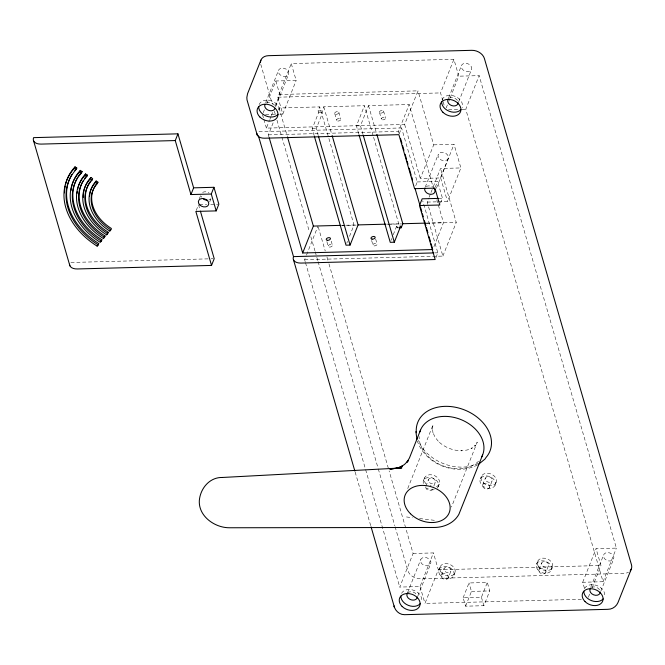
<?xml version="1.0" encoding="UTF-8"?>
<svg xmlns="http://www.w3.org/2000/svg" width="665" height="665" viewBox="0 0 665 665"><rect width="100%" height="100%" fill="white"/><g stroke="black" fill="none" stroke-linecap="round" stroke-linejoin="round"><path stroke-width="0.5" stroke-dasharray="3.33 2.49" d="M199.317 198.81L200.838 194.97M196.233 210.472L198.145 205.668M209.724 201.836L211.254 197.995M265.668 102.676L278.535 70.291M263.24 112.684L264.387 109.808M267.056 103.083L275.834 80.989L296.166 80.457L291.262 63.582L453.896 59.301L458.8 76.176L448.875 101.147M279.757 114.156L282.808 114.072L277.904 97.198L291.262 63.582M275.177 106.018L279.757 94.488L417.994 90.847L404.644 124.471L266.399 128.104L269.458 120.423M269.84 119.459L270.979 116.583M271.362 115.619L272.891 111.778M275.701 106.666L288.56 74.281A5.395 4.007 21.7 0 0 282.326 68.063A5.395 4.007 21.7 0 0 279.757 74.513A5.395 4.007 21.7 0 0 288.56 74.281M268.943 136.84L268.361 134.854L273.323 122.368M278.286 109.883L279.051 107.963L319.707 106.89L354.021 225.011L349.059 237.496M282.808 114.072L296.166 80.457M314.204 135.718L312.184 128.752L318.593 112.609L318.103 110.922L319.707 106.89M318.269 135.61L316.249 128.644L322.658 112.51L322.168 110.822L323.772 106.782L364.428 105.718L373.082 135.494M358.734 133.848L356.415 125.885L364.428 105.718M305.218 261.711L304.637 259.724L306.166 255.884M306.548 254.919L317.995 226.108M363.082 134.737L360.48 125.776L368.493 105.61L409.158 104.538L433.09 186.923M346.773 243.257L347.537 241.337M399.05 133.416L398.468 131.429L409.158 104.538M399.266 133.715L401.56 127.954L257.222 131.753M442.848 100.856L440.546 92.917L453.896 59.301M390.995 240.414L391.752 238.519M393.264 234.72L396.656 226.175L400.721 226.075M448.634 97.863L461.502 65.478M399.175 227.812L397.146 227.862L398.751 223.831L373.373 136.483M446.207 107.871L447.354 104.987M415.716 185.793L417.246 181.944L401.56 127.954M433.688 144.845L454.012 144.313L440.662 177.929L420.33 178.469L433.688 144.845L417.994 90.847M458.667 101.845L471.527 69.459A5.395 4.007 21.7 0 0 465.292 63.25A5.395 4.007 21.7 0 0 462.724 69.692A5.395 4.007 21.7 0 0 471.527 69.459M425.226 187.164L438.202 154.504M304.637 259.724L442.882 256.083L427.196 202.085L428.717 198.245M429.1 197.289L430.629 193.44M431.011 192.484L432.915 187.68M433.297 186.724L440.546 168.469L460.878 167.937L454.012 144.313M584.444 588.217L582.706 582.266L603.039 581.725L465.774 109.26L479.132 75.635L458.8 76.176M435.284 187.173L437.57 181.412L417.246 181.944M436.398 188.27L448.227 158.494A5.395 4.007 21.7 0 0 441.992 152.277A5.395 4.007 21.7 0 0 439.424 158.719A5.395 4.007 21.7 0 0 448.227 158.494M440.571 203.091L442.474 198.286L437.57 181.412M438.376 201.794L447.52 201.553L460.878 167.937M433.929 246.665L443.472 222.659L436.839 199.824M435.924 257.621L437.836 252.816L422.716 200.788M442.882 256.083L456.24 222.467L440.546 168.469M407.745 488.517L433.139 424.594L432.208 429.133L432.375 428.227L433.015 433.09L432.824 432.292L435.051 437.221L438.692 441.776L438.368 441.435C444.677 447.412 453.206 450.804 461.892 450.787L461.427 450.812L467.196 450.006L472.2 447.952L471.518 448.401L475.325 445.309L474.827 446.074L477.262 442.142L451.493 507.013M423.538 480.438L424.611 477.744M425.841 486.323L428.509 479.598M433.804 486.148L435.326 482.308A3.666 2.727 21.7 0 0 431.086 478.085A3.666 2.727 21.7 0 0 429.341 482.466A3.666 2.727 21.7 0 0 435.326 482.308M438.16 486.855L439.224 484.162M413.098 553.463L433.43 552.923L420.072 586.547L399.748 587.079L413.098 553.463L389.108 470.878M407.462 592.972L420.704 559.639M417.869 596.006L430.729 563.621A5.395 4.007 21.7 0 0 424.494 557.411A5.395 4.007 21.7 0 0 421.926 563.854A5.395 4.007 21.7 0 0 430.729 563.621M581.393 599.298L424.977 603.421L438.335 569.797L433.43 552.923M438.925 569.822L439.989 567.137M441.419 575.208L444.095 568.484M480.379 478.941L481.452 476.248M482.682 484.827L485.35 478.102M448.243 577.918A3.666 2.727 21.7 0 0 443.996 573.696A3.666 2.727 21.7 0 0 442.25 578.076A3.666 2.727 21.7 0 0 448.243 577.918L450.912 571.202A3.666 2.727 21.7 0 0 446.664 566.971A3.666 2.727 21.7 0 0 444.927 571.36A3.666 2.727 21.7 0 0 450.912 571.202M453.946 575.242L455.01 572.548M489.498 487.536A3.666 2.727 21.7 0 0 485.259 483.314A3.666 2.727 21.7 0 0 483.513 487.694A3.666 2.727 21.7 0 0 489.498 487.536L492.167 480.812A3.666 2.727 21.7 0 0 487.927 476.589A3.666 2.727 21.7 0 0 486.182 480.97A3.666 2.727 21.7 0 0 492.167 480.812M495.001 485.359A7.988 5.927 21.7 0 0 486.24 475.899A7.988 5.927 21.7 0 0 481.834 485.184A7.988 5.927 21.7 0 0 495.001 485.359L496.065 482.665A7.988 5.927 21.7 0 0 487.304 473.214A7.988 5.927 21.7 0 0 482.906 482.491A7.988 5.927 21.7 0 0 496.065 482.665M463.131 597.752L469.008 582.964L487.304 582.482L489.756 590.919L483.879 605.707L465.583 606.189L463.131 597.752L481.427 597.27L487.304 582.482M465.583 606.189L471.46 591.401L469.008 582.964M536.472 564.336L537.544 561.651M538.966 569.739L541.634 563.014M545.782 572.449A3.666 2.727 21.7 0 0 541.543 568.226A3.666 2.727 21.7 0 0 539.797 572.607A3.666 2.727 21.7 0 0 545.782 572.449L548.459 565.724A3.666 2.727 21.7 0 0 544.211 561.501A3.666 2.727 21.7 0 0 542.474 565.882A3.666 2.727 21.7 0 0 548.459 565.724M551.485 569.772L552.549 567.087M582.706 582.266L596.064 548.642L616.397 548.11L479.132 75.635M590.803 587.203L603.67 554.818M588.375 597.212L589.905 593.371M592.191 587.611L600.969 565.516L596.064 548.642M603.039 581.725L616.397 548.11M600.827 591.193L613.695 558.808A5.395 4.007 21.7 0 0 607.453 552.59A5.395 4.007 21.7 0 0 604.892 559.041A5.395 4.007 21.7 0 0 613.695 558.808M477.503 464.951C455.666 476.373 425.334 464.32 417.296 441.02M277.904 97.198L440.546 92.917M318.103 110.922L322.168 110.822M318.593 112.609L322.658 112.51M265.526 114.53L275.692 114.264M448.493 109.708L460.695 109.392M461.71 109.368L465.774 109.26M356.415 125.885L360.48 125.776M312.184 128.752L316.249 128.644M268.361 134.854L398.468 131.429M199.542 204.679L206.657 204.496M210.722 204.388L217.837 204.197M438.41 198.394L442.474 198.286M427.196 202.085L437.354 201.819M341.827 225.327L344.877 225.252M345.891 225.227L354.021 225.011M386.548 224.155L389.599 224.072M390.613 224.047L398.751 223.831M426.19 223.107L443.472 222.659M341.727 225.477L356.166 225.103M388.144 224.255L401.56 223.906M426.315 223.257L456.24 222.467M70.914 262.476L210.057 258.81M211.096 258.785L213.174 258.735M434.719 252.9L437.836 252.816M438.335 569.797L600.969 565.516M471.46 591.401L489.756 590.919M406.49 516.971L412.5 517.694M419.507 518.534L436.531 520.579M443.139 101.853L444.295 105.818M440.662 177.929L447.52 201.553M404.644 124.471L420.33 178.469M383.547 111.055L385.509 117.805M379.499 112.493L381.452 119.243M368.493 105.61L376.573 133.399M396.656 226.175L397.146 227.862M481.427 597.27L483.879 605.707M338.826 112.227L340.788 118.977M375.667 239.026L377.063 243.847M334.769 113.665L336.731 120.415M371.61 240.464L373.007 245.285M323.772 106.782L331.843 134.579M331.22 241.162L332.342 245.019M326.881 241.636L328.286 246.457M275.834 80.989L279.757 94.488M318.286 227.097L325.227 250.979M326.956 256.948L328.693 262.916M328.984 263.914L388.817 469.881M420.072 586.547L424.977 603.421M279.051 107.963L287.413 136.749M260.771 64.38L272.351 104.239M274.379 111.221L275.534 115.203M276.981 120.19L281.611 136.134M281.902 137.123L309.117 230.797M310.854 236.773L314.911 250.73M315.193 251.727L317.803 260.688M318.094 261.686L378.019 467.961M378.31 468.958L394.81 525.757M395.101 526.755L407.836 570.603A10.79 8.005 21.7 0 0 420.455 578.774L623.745 573.421A10.79 8.005 21.7 0 0 628.5 572.158M262.484 114.613L263.598 118.47M263.88 119.434L266.399 128.104M305.509 262.708L365.343 468.675M365.634 469.673L399.748 587.079M355.16 472.092L370.779 525.874M198.519 204.712L200.232 210.597M423.248 483.546A7.988 5.927 21.7 0 1 432.416 477.911A7.988 5.927 21.7 0 1 437.254 488.127M434.22 489.698A7.988 5.927 21.7 0 1 426.506 487.994M478.559 461.161A33.458 24.821 21.7 0 1 441.801 465.384A33.458 24.821 21.7 0 1 419.15 436.589M584.527 588.5A10.79 8.005 21.7 0 1 597.652 585.865A10.79 8.005 21.7 0 1 604.286 597.112M591.459 587.511A5.395 4.007 21.7 0 1 599.655 589.88M478.185 463.439A38.853 28.828 21.7 0 1 418.177 440.33M401.56 593.321A10.79 8.005 21.7 0 1 414.253 590.495A10.79 8.005 21.7 0 1 421.544 601.26M407.637 593.03A5.395 4.007 21.7 0 1 416.689 594.693M442.059 99.792A10.79 8.005 21.7 0 1 455.051 96.334A10.79 8.005 21.7 0 1 462.117 107.763M449.291 98.171A5.395 4.007 21.7 0 1 457.977 101.62M259.101 104.605A10.79 8.005 21.7 0 1 271.644 100.989A10.79 8.005 21.7 0 1 279.375 111.919M266.324 102.984A5.395 4.007 21.7 0 1 275.011 106.442M432.657 489.033A3.666 2.727 21.7 0 1 428.692 490.363A3.666 2.727 21.7 0 1 425.691 487.021M430.255 485.151A3.666 2.727 21.7 0 1 431.103 485.583M426.065 483.987A7.988 5.927 21.7 0 1 427.387 475.251A7.988 5.927 21.7 0 1 438.559 478.908A7.988 5.927 21.7 0 1 435.292 487.013M426.257 186.533A5.395 4.007 21.7 0 1 432.591 187.04M210.697 198.893A5.395 4.007 21.7 0 1 208.735 200.04M201.645 197.222A5.395 4.007 21.7 0 1 201.154 196.133M202.634 192.418A5.395 4.007 21.7 0 1 208.968 192.925M439.806 574.602A7.988 5.927 21.7 0 0 453.206 576.605A7.988 5.927 21.7 0 0 446.29 566.397A7.988 5.927 21.7 0 0 439.806 574.602M537.345 569.115A7.988 5.927 21.7 0 0 550.745 571.135A7.988 5.927 21.7 0 0 543.854 560.919A7.988 5.927 21.7 0 0 537.345 569.115M335.759 114.264A2.161 1.255 -16.2 0 0 338.901 112.551A2.161 1.255 -16.2 0 0 335.742 112.036A2.161 1.255 -16.2 0 0 335.759 114.264M337.72 121.013A2.161 1.255 -16.2 0 0 340.862 119.301A2.161 1.255 -16.2 0 0 337.704 118.786A2.161 1.255 -16.2 0 0 337.72 121.013M373.996 245.875A2.161 1.255 -16.2 0 0 377.138 244.163A2.161 1.255 -16.2 0 0 373.979 243.648A2.161 1.255 -16.2 0 0 373.996 245.875M329.266 247.056A2.161 1.255 -16.2 0 0 332.417 245.343A2.161 1.255 -16.2 0 0 329.25 244.828A2.161 1.255 -16.2 0 0 329.266 247.056M380.48 113.083A2.161 1.255 -16.2 0 0 383.622 111.371A2.161 1.255 -16.2 0 0 380.463 110.856A2.161 1.255 -16.2 0 0 380.48 113.083M382.442 119.833A2.161 1.255 -16.2 0 0 385.584 118.121A2.161 1.255 -16.2 0 0 382.425 117.605A2.161 1.255 -16.2 0 0 382.442 119.833M440.87 571.908A7.988 5.927 21.7 0 0 454.27 573.912A7.988 5.927 21.7 0 0 447.362 563.704A7.988 5.927 21.7 0 0 440.87 571.908M538.409 566.422A7.988 5.927 21.7 0 0 551.809 568.45A7.988 5.927 21.7 0 0 544.918 558.234A7.988 5.927 21.7 0 0 538.409 566.422"/><path stroke-width="1" d="M420.463 430.197L409.441 457.986L406.938 462.258L408.177 460.72L404.528 464.428L400.197 467.312L402.35 465.974L398.177 467.861L402.292 466.597L396.116 468.443M74.505 168.195L75.037 166.849L76.799 168.029L76.267 169.375A66.907 49.642 21.7 0 0 98.196 244.87L97.14 246.117A69.069 51.247 21.7 0 1 74.505 168.195L76.267 169.375M79.783 171.736L80.324 170.39L82.086 171.57L81.546 172.917A60.432 44.838 21.7 0 0 101.354 241.104L100.307 242.359A62.593 46.442 21.7 0 1 79.783 171.736L81.546 172.917M85.07 175.277L85.602 173.931L87.364 175.111L86.832 176.458A53.956 40.033 21.7 0 0 104.521 237.339L103.466 238.594A56.118 41.637 21.7 0 1 85.07 175.277L86.832 176.458M90.357 178.819L90.889 177.472L92.651 178.652L92.119 179.999A47.481 35.237 21.7 0 0 107.68 233.573L106.624 234.828A49.642 36.833 21.7 0 1 90.357 178.819L92.119 179.999M95.635 182.36L96.176 181.013L97.93 182.193L97.398 183.54A41.006 30.432 21.7 0 0 110.839 229.807L109.792 231.063A43.167 32.028 21.7 0 1 95.635 182.36L97.398 183.54M97.14 246.117L98.728 243.523A66.907 49.642 21.7 0 1 71.895 174.513M98.196 244.87L98.728 243.523M101.354 241.104L101.895 239.757A60.432 44.838 21.7 0 1 77.655 177.422M104.521 237.339L105.053 235.992A53.956 40.033 21.7 0 1 83.05 180.963M106.624 234.828L108.212 232.226A47.481 35.237 21.7 0 1 90.864 180.764M107.68 233.573L108.212 232.226M109.792 231.063L110.324 229.716M110.839 229.807L111.379 228.469A41.006 30.432 21.7 0 1 94.322 187.239M175.261 140.564L177.937 133.84L33.599 137.638A10.79 6.268 -16.2 0 0 41.089 144.097L175.261 140.564L190.946 194.554L211.279 194.022L213.947 187.297L193.623 187.838L190.946 194.554M260.904 60.133L247.546 93.748L246.848 97.464L247.006 99.883L257.247 135.078M69.526 264.238A10.79 6.268 -16.2 0 0 77.364 268.959L211.536 265.426L195.851 211.428L216.183 210.896L218.851 204.172L213.947 187.297M211.536 265.426L214.213 258.702L200.522 211.578M432.79 249.55L302.683 252.974L313.365 226.083L287.696 137.738M314.495 136.716L346.008 245.177L350.073 245.077L358.086 224.903L332.134 135.569M359.017 134.845L390.247 242.318L394.312 242.21L400.721 226.075L401.211 227.763L399.175 227.812M401.211 227.763L402.815 223.723L376.864 134.397M258.369 135.718L293.498 256.615A10.79 6.268 -16.2 0 0 300.987 263.074L435.159 259.541L419.474 205.543L422.15 198.818L438.41 198.394M631.326 568.966L617.968 602.59C616.28 606.638 612.166 609.381 607.785 609.323L404.495 614.676C400.039 614.768 396.082 611.567 394.495 607.527L371.07 526.871M482.64 454.91L458.867 514.361C453.921 523.23 443.73 527.544 433.896 527.47L229.317 527.761C214.795 527.777 198.386 516.264 199.325 500.579C200.29 488.567 209.542 477.154 222.326 477.47M100.839 241.013L101.895 239.757M103.998 237.247L105.053 235.992M478.867 464.045L484.985 459.066L485.982 457.528A38.853 28.828 21.7 0 0 462.74 409.274A38.853 28.828 21.7 0 0 416.323 432.724M396.19 468.451L399.998 467.437L390.056 469.199M390.131 469.199L394.229 468.601M395.251 468.451L401.785 467.936L221.736 477.503M419.474 205.543L439.806 205.011L434.902 188.137L414.569 188.669L398.884 134.671L264.712 138.204A10.79 6.268 -16.2 0 1 256.873 133.482M313.365 226.083L340.812 225.36M358.086 224.903L385.534 224.18M402.815 223.723L425.176 223.132M293.498 256.615L433.68 252.924M400.488 138.378L401.934 143.341M402.508 145.327L403.946 150.29M405.101 154.263L406.548 159.226M407.121 161.213L407.986 164.189M409.141 168.162L411.161 175.103M411.735 177.09L412.599 180.065M415.193 189.001L419.815 204.887M420.388 206.865L421.826 211.836M422.408 213.814L423.273 216.798M424.428 220.763L425.866 225.726M426.44 227.713L427.886 232.675M429.041 236.649L430.479 241.611M431.053 243.598L432.499 248.56M363.373 135.727L394.312 242.21M318.56 136.608L350.073 245.077M269.225 137.838L302.683 252.974M293.523 259.94L354.869 471.094M211.279 194.022L216.183 210.896M177.937 133.84L193.623 187.838M33.624 140.963L69.9 265.834M415.899 431.602L416.93 439.424M419.864 431.942A33.458 24.821 21.7 0 1 461.311 419.723A33.458 24.821 21.7 0 1 481.418 457.412M260.481 62.194A10.79 8.005 21.7 0 1 268.485 55.677L471.776 50.324A10.79 8.005 21.7 0 1 484.394 58.495L631.459 564.718A10.79 8.005 21.7 0 1 630.221 570.761M600.287 592.066A5.395 4.007 21.7 0 1 593.579 594.818A5.395 4.007 21.7 0 1 590.603 588.209M603.18 598.899A10.79 8.005 21.7 0 1 591.301 600.562A10.79 8.005 21.7 0 1 583.804 591.193M417.321 596.879A5.395 4.007 21.7 0 1 411.286 599.863A5.395 4.007 21.7 0 1 407.08 593.928M420.214 603.712A10.79 8.005 21.7 0 1 408.335 605.374A10.79 8.005 21.7 0 1 400.837 596.015M458.119 102.718A5.395 4.007 21.7 0 1 451.41 105.477A5.395 4.007 21.7 0 1 448.434 98.869M461.011 109.55A10.79 8.005 21.7 0 1 449.133 111.221A10.79 8.005 21.7 0 1 441.635 101.853M274.944 108.57A5.395 4.007 21.7 0 1 268.452 110.29A5.395 4.007 21.7 0 1 264.911 104.58M278.045 114.372A10.79 8.005 21.7 0 1 266.166 116.034A10.79 8.005 21.7 0 1 258.677 106.666M433.647 187.887A5.395 4.007 21.7 0 1 431.086 194.338A5.395 4.007 21.7 0 1 424.844 188.12M94.821 186.35A41.006 30.432 21.7 0 1 97.93 182.193M89.625 196.075A43.167 32.028 21.7 0 1 89.966 193.282M90.149 192.376A43.167 32.028 21.7 0 1 96.176 181.013M74.788 170.356A66.907 49.642 21.7 0 1 76.799 168.029M64.488 192.883A69.069 51.247 21.7 0 1 65.195 186.042M65.635 184.014A69.069 51.247 21.7 0 1 75.037 166.849M83.308 197.447A49.642 36.833 21.7 0 1 90.889 177.472M78.129 176.657A60.432 44.838 21.7 0 1 82.086 171.57M70.972 190.589A62.593 46.442 21.7 0 1 80.324 170.39M84.713 178.353A53.956 40.033 21.7 0 1 87.364 175.111M77.107 193.374A56.118 41.637 21.7 0 1 77.29 191.487M77.589 189.616A56.118 41.637 21.7 0 1 77.988 187.788M78.229 186.882A56.118 41.637 21.7 0 1 85.602 173.931M207.463 200.223A5.395 4.007 21.7 0 1 203.507 199.084M394.511 607.544L394.137 605.948L394.495 607.527M410.48 513.762A23.741 17.614 21.7 0 0 449.216 512.74A23.741 17.614 21.7 0 0 421.76 485.408A23.741 17.614 21.7 0 0 410.48 513.762M372.034 239.126A2.161 1.255 -16.2 0 0 375.176 237.413A2.161 1.255 -16.2 0 0 372.018 236.898A2.161 1.255 -16.2 0 0 372.034 239.126M327.313 240.306A2.161 1.255 -16.2 0 0 330.455 238.594A2.161 1.255 -16.2 0 0 327.288 238.078A2.161 1.255 -16.2 0 0 327.313 240.306M585.075 601.609A10.79 8.005 21.7 0 0 602.681 601.143A10.79 8.005 21.7 0 0 590.204 588.716A10.79 8.005 21.7 0 0 585.075 601.609M442.907 112.26A10.79 8.005 21.7 0 0 460.513 111.795A10.79 8.005 21.7 0 0 448.035 99.376A10.79 8.005 21.7 0 0 442.907 112.26M259.949 117.082A10.79 8.005 21.7 0 0 277.554 116.616A10.79 8.005 21.7 0 0 265.069 104.189A10.79 8.005 21.7 0 0 259.949 117.082M402.109 606.422A10.79 8.005 21.7 0 0 419.715 605.956A10.79 8.005 21.7 0 0 407.238 593.537A10.79 8.005 21.7 0 0 402.109 606.422M199.774 204.953A5.395 4.007 21.7 0 0 208.577 204.72A5.395 4.007 21.7 0 0 202.343 198.511A5.395 4.007 21.7 0 0 199.774 204.953"/></g></svg>
